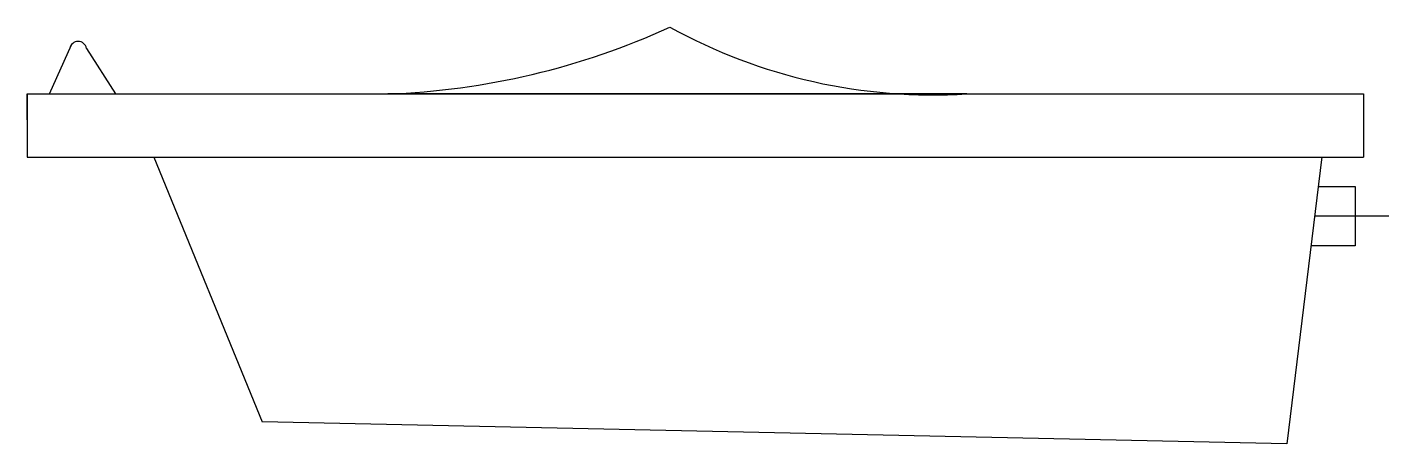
# Model space of a CAD drawing. Header units: millimetres. Extents: x 685.52 to 687.36, y 753.49 to 754.06.
import ezdxf

# ---------------------------------------------------------------- set-up
doc = ezdxf.new("R2010")
doc.units = ezdxf.units.MM
doc.linetypes.add('HIDDEN2', pattern=[0.1875, 0.125, -0.0625])
doc.layers.add('Acqualife', color=3, linetype='Continuous')

msp = doc.modelspace()

# ---------------------------------------------------------------- linework, layer by layer
at = {"layer": 'Acqualife'}
for p, q in [((685.553, 753.9653), (685.5824, 754.0316)), ((685.6028, 754.0267), (685.6417, 753.9653)), ((685.523, 753.9653), (687.323, 753.9653)), ((685.523, 753.9303), (685.523, 753.9653)), ((685.523, 753.9653), (685.553, 753.9653)), ((685.523, 753.9653), (685.523, 753.8803)), ((686.7886, 753.9653), (686.0086, 753.9653)), ((686.3886, 753.9653), (686.7886, 753.9653)), ((687.323, 753.9653), (687.323, 753.9303)), ((687.323, 753.9303), (687.323, 753.8803)), ((685.523, 753.8803), (687.323, 753.8803))]:
    msp.add_line(p, q, dxfattribs=at)
at = {"layer": 'Acqualife', "color": 2}
for p, q in [((685.6934, 753.8803), (685.8395, 753.5231)), ((687.2669, 753.8807), (687.2195, 753.4936)), ((687.262, 753.8407), (687.3118, 753.8407)), ((687.3118, 753.8407), (687.3118, 753.7607)), ((687.3118, 753.8407), (687.3118, 753.8007)), ((687.3118, 753.7607), (687.2522, 753.7607)), ((687.2195, 753.4936), (685.8395, 753.5231))]:
    msp.add_line(p, q, dxfattribs=at)
at = {"layer": 'Acqualife', "color": 1, "linetype": 'HIDDEN2', "ltscale": 0.25}
msp.add_line((687.3569, 753.8007), (687.2569, 753.8007), dxfattribs=at)
at = {"layer": 'Acqualife'}
for centre, radius, start, end in [((685.9727, 754.9645), 0.9998, 272.0629, 294.5862), ((686.7434, 754.6984), 0.7344, 241.1115, 273.5278), ((685.5915, 754.0247), 0.0114, 10.0544, 169.4448)]:
    msp.add_arc(centre, radius, start, end, dxfattribs=at)

doc.saveas('drawing.dxf')
